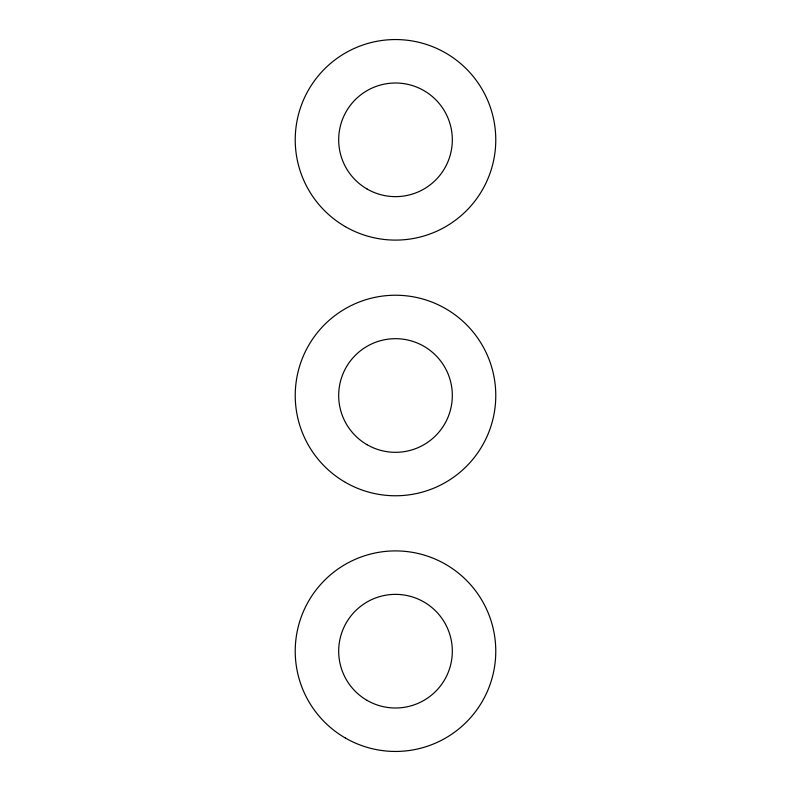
<?xml version="1.0" encoding="UTF-8"?>
<svg xmlns="http://www.w3.org/2000/svg" width="791" height="791" viewBox="0 0 791 791"><rect width="100%" height="100%" fill="white"/><g stroke="black" fill="none" stroke-linecap="round" stroke-linejoin="round"><path stroke-width="1.19" d="M345.36 226.661A100.269 100.269 0 0 0 495.769 139.819A100.269 100.269 0 0 0 345.36 52.987A100.269 100.269 0 0 0 345.36 226.661M367.093 189.029A56.823 56.823 0 0 0 452.323 139.819A56.823 56.823 0 0 0 367.093 90.609A56.823 56.823 0 0 0 367.093 189.029M345.36 482.332A100.269 100.269 0 0 0 495.769 395.5A100.269 100.269 0 0 0 345.36 308.668A100.269 100.269 0 0 0 345.36 482.332M367.093 444.71A56.823 56.823 0 0 0 452.323 395.5A56.823 56.823 0 0 0 367.093 346.29A56.823 56.823 0 0 0 367.093 444.71M345.36 738.013A100.269 100.269 0 0 0 495.769 651.181A100.269 100.269 0 0 0 345.36 564.339A100.269 100.269 0 0 0 345.36 738.013M367.093 700.391A56.823 56.823 0 0 0 452.323 651.181A56.823 56.823 0 0 0 367.093 601.971A56.823 56.823 0 0 0 367.093 700.391"/></g></svg>
